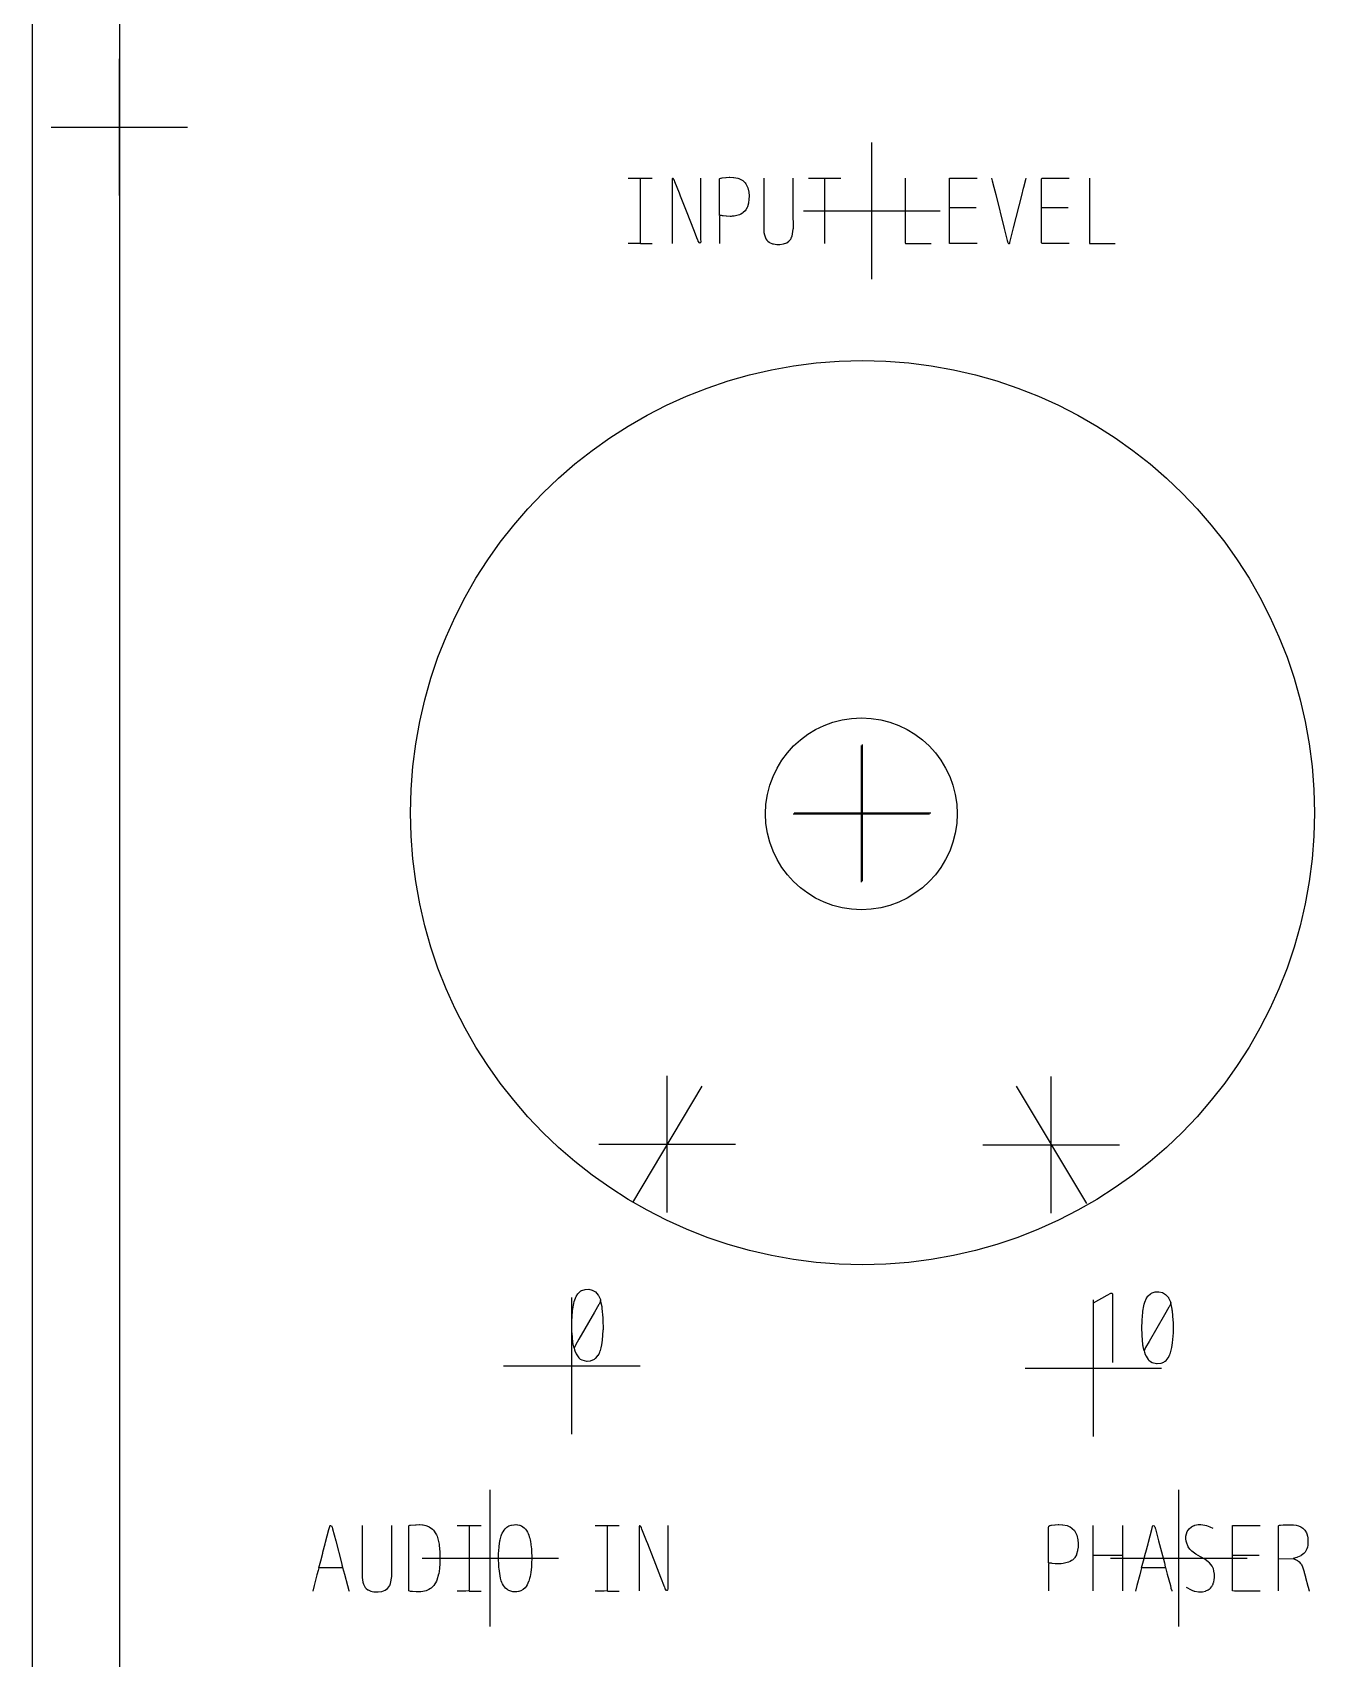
# Model space of a CAD drawing. Header units: inches. Extents: x -0.1 to 4.24, y -0.1 to 8.77.
# Drawn here: x 0 to 1.842, y 2.156 to 4.492 of the extents above; entities that cross this region are included whole.
import ezdxf

# ---------------------------------------------------------------- set-up
doc = ezdxf.new("R2010")
doc.units = ezdxf.units.IN
doc.header["$MEASUREMENT"] = 0
for name, color, linetype in [('Bezugspunkte', 1, 'CONTINUOUS'), ('Gravur', 7, 'CONTINUOUS'), ('Kontur', 7, 'CONTINUOUS')]:
    doc.layers.add(name, color=color, linetype=linetype)

msp = doc.modelspace()

# ---------------------------------------------------------------- linework, layer by layer
at = {"layer": 'Bezugspunkte', "color": 1, "linetype": 'CONTINUOUS'}
for p, q in [((0.1248, 4.25835), (0.1248, 4.45457)), ((0.02669, 4.35646), (0.22291, 4.35646)), ((1.20634, 4.13803), (1.20634, 4.33425)), ((1.10823, 4.23614), (1.30445, 4.23614)), ((1.19122, 3.27157), (1.19122, 3.4678)), ((1.19287, 3.27311), (1.19287, 3.46933)), ((1.09311, 3.36969), (1.28933, 3.36969)), ((1.09476, 3.37122), (1.29098, 3.37122)), ((0.9122, 2.79673), (0.9122, 2.99295)), ((1.46409, 2.79579), (1.46409, 2.99201)), ((0.81409, 2.89484), (1.01031, 2.89484)), ((1.36598, 2.8939), (1.5622, 2.8939)), ((0.775, 2.47843), (0.775, 2.67465)), ((1.52469, 2.47488), (1.52469, 2.6711)), ((0.67689, 2.57654), (0.87311, 2.57654)), ((1.42657, 2.57299), (1.6228, 2.57299)), ((0.65791, 2.20189), (0.65791, 2.39811)), ((1.6476, 2.20189), (1.6476, 2.39811)), ((0.5598, 2.3), (0.75602, 2.3)), ((1.54949, 2.3), (1.74571, 2.3))]:
    msp.add_line(p, q, dxfattribs=at)
at = {"layer": 'Gravur', "color": 255, "linetype": 'CONTINUOUS'}
for p, q in [((0.12457, 8.75016), (0.12503, -0.03724)), ((0.85612, 4.28314), (0.89071, 4.28314)), ((0.87348, 4.283), (0.87348, 4.2129)), ((0.91917, 4.28128), (0.91916, 4.27731)), ((0.91916, 4.27731), (0.91916, 4.26061)), ((0.91919, 4.28158), (0.91917, 4.28143)), ((0.91917, 4.28143), (0.91917, 4.28128)), ((0.91923, 4.28177), (0.91919, 4.28158)), ((0.91919, 4.28158), (0.91919, 4.28158)), ((0.91946, 4.28227), (0.91923, 4.28177)), ((0.91951, 4.28231), (0.91946, 4.28227)), ((0.91946, 4.28227), (0.91946, 4.28227)), ((0.91996, 4.28253), (0.91951, 4.28231)), ((0.92035, 4.28254), (0.91996, 4.28253)), ((0.9207, 4.28246), (0.92035, 4.28254)), ((0.92107, 4.28227), (0.9207, 4.28246)), ((0.9207, 4.28246), (0.9207, 4.28246)), ((0.92243, 4.28024), (0.92107, 4.28227)), ((0.92254, 4.27997), (0.92243, 4.28024)), ((0.92243, 4.28024), (0.92243, 4.28024)), ((0.92327, 4.27784), (0.92254, 4.27997)), ((0.92979, 4.26127), (0.92327, 4.27784)), ((0.96024, 4.28314), (0.96024, 4.21171)), ((0.98726, 4.28048), (0.98746, 4.28218)), ((0.98727, 4.28028), (0.98726, 4.28048)), ((0.98726, 4.28048), (0.98726, 4.28048)), ((0.98737, 4.27876), (0.98727, 4.28028)), ((0.98737, 4.26882), (0.98737, 4.27876)), ((0.98746, 4.28218), (0.9876, 4.28239)), ((0.9876, 4.28239), (0.98932, 4.28316)), ((0.98932, 4.28316), (0.98952, 4.28321)), ((0.98952, 4.28321), (0.9911, 4.28346)), ((0.98952, 4.28321), (0.98952, 4.28321)), ((0.9911, 4.28346), (0.99135, 4.2835)), ((0.99135, 4.2835), (0.99637, 4.28419)), ((0.99637, 4.28419), (0.99683, 4.28423)), ((0.99683, 4.28423), (1.0012, 4.28445)), ((0.99683, 4.28423), (0.99683, 4.28423)), ((1.0012, 4.28445), (1.00208, 4.28446)), ((1.00208, 4.28446), (1.00737, 4.28422)), ((1.00737, 4.28422), (1.00796, 4.28416)), ((1.00796, 4.28416), (1.00796, 4.28416)), ((1.00796, 4.28416), (1.01381, 4.28299)), ((1.01381, 4.28299), (1.01493, 4.28262)), ((1.01493, 4.28262), (1.0179, 4.28134)), ((1.0179, 4.28134), (1.01822, 4.28117)), ((1.01822, 4.28117), (1.01822, 4.28117)), ((1.01822, 4.28117), (1.02093, 4.27946)), ((1.02093, 4.27946), (1.02143, 4.27907)), ((1.02143, 4.27907), (1.02434, 4.27612)), ((1.02434, 4.27612), (1.02515, 4.27502)), ((1.05094, 4.28314), (1.05094, 4.21926)), ((1.09335, 4.23013), (1.09335, 4.28314)), ((1.11504, 4.28314), (1.16155, 4.28314)), ((1.13836, 4.283), (1.13836, 4.18918)), ((1.25424, 4.28314), (1.25424, 4.21237)), ((1.31781, 4.28168), (1.31804, 4.28298)), ((1.31781, 4.27797), (1.31781, 4.28168)), ((1.31781, 4.26273), (1.31781, 4.27797)), ((1.31804, 4.28298), (1.32073, 4.28314)), ((1.32073, 4.28314), (1.32828, 4.28314)), ((1.32828, 4.28314), (1.35757, 4.28314)), ((1.37847, 4.28327), (1.37932, 4.27932)), ((1.37932, 4.27932), (1.37942, 4.27897)), ((1.37942, 4.27897), (1.37942, 4.27897)), ((1.37942, 4.27897), (1.38025, 4.27592)), ((1.38025, 4.27592), (1.3804, 4.27532)), ((1.42459, 4.2699), (1.42742, 4.28105)), ((1.42742, 4.28105), (1.42803, 4.28327)), ((1.45025, 4.28168), (1.45048, 4.28298)), ((1.45025, 4.27797), (1.45025, 4.28168)), ((1.45025, 4.26273), (1.45025, 4.27797)), ((1.45048, 4.28298), (1.45317, 4.28314)), ((1.45317, 4.28314), (1.46072, 4.28314)), ((1.46072, 4.28314), (1.49001, 4.28314)), ((1.51912, 4.28314), (1.51912, 4.21237)), ((0.91916, 4.26061), (0.91916, 4.18918)), ((0.9315, 4.25701), (0.92979, 4.26127)), ((0.93999, 4.23569), (0.9315, 4.25701)), ((0.98737, 4.22933), (0.98737, 4.26882)), ((1.02515, 4.27502), (1.02515, 4.27502)), ((1.02515, 4.27502), (1.02796, 4.26922)), ((1.02796, 4.26922), (1.0294, 4.26277)), ((1.02963, 4.25226), (1.02908, 4.24754)), ((1.0294, 4.26277), (1.0294, 4.26277)), ((1.0294, 4.26277), (1.02977, 4.25743)), ((1.02977, 4.25743), (1.02963, 4.25226)), ((1.31781, 4.20734), (1.31781, 4.26273)), ((1.3804, 4.27532), (1.38438, 4.25955)), ((1.38438, 4.25955), (1.39664, 4.21065)), ((1.41012, 4.21184), (1.42175, 4.25822)), ((1.42175, 4.25822), (1.42431, 4.26873)), ((1.42431, 4.26873), (1.42459, 4.2699)), ((1.42459, 4.2699), (1.42459, 4.2699)), ((1.45025, 4.20734), (1.45025, 4.26273)), ((0.94088, 4.23344), (0.93999, 4.23569)), ((0.93999, 4.23569), (0.93999, 4.23569)), ((0.95051, 4.20866), (0.94088, 4.23344)), ((0.9876, 4.22905), (0.9873, 4.22787)), ((0.98784, 4.22918), (0.9876, 4.22905)), ((0.98979, 4.22921), (0.98784, 4.22918)), ((0.99002, 4.22918), (0.98979, 4.22921)), ((0.98979, 4.22921), (0.98979, 4.22921)), ((0.99174, 4.22888), (0.99002, 4.22918)), ((0.99257, 4.22877), (0.99174, 4.22888)), ((0.99675, 4.22834), (0.99257, 4.22877)), ((1.01591, 4.23046), (1.0083, 4.22856)), ((1.01825, 4.23151), (1.01591, 4.23046)), ((1.02043, 4.23281), (1.01825, 4.23151)), ((1.02149, 4.23358), (1.02043, 4.23281)), ((1.02043, 4.23281), (1.02043, 4.23281)), ((1.02435, 4.23633), (1.02149, 4.23358)), ((1.02518, 4.2374), (1.02435, 4.23633)), ((1.02727, 4.24113), (1.02518, 4.2374)), ((1.02765, 4.24207), (1.02727, 4.24113)), ((1.02899, 4.24702), (1.02765, 4.24207)), ((1.02908, 4.24754), (1.02899, 4.24702)), ((1.02899, 4.24702), (1.02899, 4.24702)), ((1.09336, 4.22801), (1.09335, 4.23013)), ((1.31794, 4.24073), (1.35624, 4.24073)), ((1.45039, 4.24073), (1.48868, 4.24073)), ((0.87348, 4.2129), (0.87348, 4.19528)), ((0.95587, 4.19501), (0.95051, 4.20866)), ((0.96024, 4.21171), (0.96024, 4.19462)), ((0.9873, 4.22787), (0.9873, 4.22773)), ((0.9873, 4.22773), (0.9873, 4.22773)), ((0.9873, 4.22773), (0.98737, 4.2267)), ((0.98737, 4.2267), (0.98737, 4.22655)), ((0.98737, 4.22655), (0.98737, 4.21913)), ((0.98737, 4.21913), (0.98737, 4.18918)), ((0.99724, 4.22831), (0.99675, 4.22834)), ((0.99675, 4.22834), (0.99675, 4.22834)), ((1.00261, 4.22814), (0.99724, 4.22831)), ((1.00413, 4.22819), (1.00261, 4.22814)), ((1.00565, 4.22828), (1.00413, 4.22819)), ((1.0083, 4.22856), (1.00565, 4.22828)), ((1.00565, 4.22828), (1.00565, 4.22828)), ((1.05094, 4.21926), (1.05094, 4.20975)), ((1.05094, 4.20975), (1.051, 4.20833)), ((1.051, 4.20833), (1.051, 4.20833)), ((1.051, 4.20833), (1.0513, 4.20502)), ((1.09166, 4.19992), (1.09338, 4.20982)), ((1.09359, 4.21714), (1.09336, 4.22801)), ((1.09338, 4.20982), (1.09347, 4.21127)), ((1.09347, 4.21127), (1.09359, 4.21567)), ((1.09359, 4.21567), (1.09359, 4.21714)), ((1.09359, 4.21714), (1.09359, 4.21714)), ((1.25424, 4.21237), (1.25424, 4.19501)), ((1.31781, 4.19369), (1.31781, 4.20734)), ((1.39664, 4.21065), (1.40088, 4.19369)), ((1.40578, 4.19462), (1.41012, 4.21184)), ((1.45025, 4.19369), (1.45025, 4.20734)), ((1.51912, 4.21237), (1.51912, 4.19501)), ((0.86884, 4.18905), (0.85612, 4.18905)), ((0.87326, 4.18928), (0.86884, 4.18905)), ((0.87348, 4.19091), (0.87326, 4.18928)), ((0.87348, 4.19528), (0.87348, 4.19091)), ((0.87362, 4.18905), (0.89071, 4.18905)), ((0.956, 4.19468), (0.95587, 4.19501)), ((0.95668, 4.19262), (0.956, 4.19468)), ((0.95678, 4.19234), (0.95668, 4.19262)), ((0.95668, 4.19262), (0.95668, 4.19262)), ((0.95839, 4.19003), (0.95678, 4.19234)), ((0.95907, 4.1898), (0.95839, 4.19003)), ((0.95957, 4.1899), (0.95907, 4.1898)), ((0.95993, 4.19027), (0.95957, 4.1899)), ((0.95957, 4.1899), (0.95957, 4.1899)), ((0.96031, 4.19235), (0.95993, 4.19027)), ((0.96024, 4.19462), (0.96031, 4.19269)), ((0.96031, 4.19269), (0.96031, 4.19235)), ((0.96031, 4.19235), (0.96031, 4.19235)), ((1.0513, 4.20502), (1.05186, 4.20179)), ((1.05186, 4.20179), (1.05278, 4.19871)), ((1.05278, 4.19871), (1.05413, 4.19587)), ((1.05413, 4.19587), (1.05413, 4.19587)), ((1.05413, 4.19587), (1.05532, 4.19411)), ((1.05532, 4.19411), (1.05677, 4.1925)), ((1.05677, 4.1925), (1.05887, 4.19087)), ((1.05887, 4.19087), (1.05933, 4.19059)), ((1.05933, 4.19059), (1.05933, 4.19059)), ((1.05933, 4.19059), (1.06358, 4.18882)), ((1.06358, 4.18882), (1.06509, 4.18845)), ((1.06509, 4.18845), (1.06509, 4.18845)), ((1.06509, 4.18845), (1.0675, 4.18805)), ((1.0675, 4.18805), (1.06989, 4.18785)), ((1.06989, 4.18785), (1.07289, 4.1878)), ((1.07289, 4.1878), (1.0739, 4.18783)), ((1.0739, 4.18783), (1.07924, 4.18852)), ((1.0739, 4.18783), (1.0739, 4.18783)), ((1.07924, 4.18852), (1.08417, 4.19032)), ((1.08417, 4.19032), (1.0872, 4.19245)), ((1.08417, 4.19032), (1.08417, 4.19032)), ((1.0872, 4.19245), (1.08972, 4.19541)), ((1.08972, 4.19541), (1.09031, 4.19643)), ((1.09031, 4.19643), (1.09042, 4.19664)), ((1.09042, 4.19664), (1.09107, 4.19815)), ((1.09042, 4.19664), (1.09042, 4.19664)), ((1.09107, 4.19815), (1.09125, 4.19866)), ((1.09125, 4.19866), (1.09146, 4.19929)), ((1.09125, 4.19866), (1.09125, 4.19866)), ((1.09146, 4.19929), (1.09166, 4.19992)), ((1.25424, 4.19501), (1.25424, 4.19077)), ((1.25424, 4.19077), (1.25447, 4.1892)), ((1.25447, 4.1892), (1.25702, 4.18905)), ((1.25702, 4.18905), (1.26405, 4.18905)), ((1.26405, 4.18905), (1.29135, 4.18905)), ((1.31781, 4.19038), (1.31781, 4.19369)), ((1.31804, 4.1892), (1.31781, 4.19038)), ((1.32073, 4.18905), (1.31804, 4.1892)), ((1.32828, 4.18905), (1.32073, 4.18905)), ((1.35757, 4.18905), (1.32828, 4.18905)), ((1.40088, 4.19369), (1.40122, 4.19192)), ((1.40122, 4.19192), (1.40127, 4.19164)), ((1.40127, 4.19164), (1.40127, 4.19164)), ((1.40127, 4.19164), (1.40204, 4.18964)), ((1.40204, 4.18964), (1.40248, 4.18922)), ((1.40248, 4.18922), (1.40248, 4.18922)), ((1.40248, 4.18922), (1.4031, 4.18901)), ((1.4031, 4.18901), (1.4039, 4.18911)), ((1.4039, 4.18911), (1.40426, 4.18931)), ((1.40426, 4.18931), (1.40432, 4.18937)), ((1.40432, 4.18937), (1.40459, 4.18987)), ((1.40432, 4.18937), (1.40432, 4.18937)), ((1.40459, 4.18987), (1.40464, 4.19006)), ((1.40464, 4.19006), (1.4047, 4.19029)), ((1.40464, 4.19006), (1.40464, 4.19006)), ((1.4047, 4.19029), (1.40475, 4.19051)), ((1.40475, 4.19051), (1.40578, 4.19462)), ((1.45025, 4.19038), (1.45025, 4.19369)), ((1.45048, 4.1892), (1.45025, 4.19038)), ((1.45317, 4.18905), (1.45048, 4.1892)), ((1.46072, 4.18905), (1.45317, 4.18905)), ((1.49001, 4.18905), (1.46072, 4.18905)), ((1.51912, 4.19501), (1.51912, 4.19077)), ((1.51912, 4.19077), (1.51935, 4.1892)), ((1.51935, 4.1892), (1.52191, 4.18905)), ((1.52191, 4.18905), (1.52893, 4.18905)), ((1.52893, 4.18905), (1.55623, 4.18905)), ((0.96213, 2.97829), (0.86228, 2.81139)), ((1.41361, 2.97816), (1.51458, 2.80964)), ((0.77638, 2.65836), (0.7778, 2.66623)), ((0.7778, 2.66623), (0.77848, 2.6688)), ((0.77848, 2.6688), (0.77929, 2.67132)), ((0.77929, 2.67132), (0.78023, 2.67378)), ((0.78023, 2.67378), (0.78074, 2.67497)), ((0.78023, 2.67378), (0.78023, 2.67378)), ((0.78074, 2.67497), (0.78129, 2.67613)), ((0.78129, 2.67613), (0.78374, 2.68)), ((0.78374, 2.68), (0.78407, 2.68041)), ((0.78407, 2.68041), (0.7875, 2.68363)), ((0.78407, 2.68041), (0.78407, 2.68041)), ((0.7875, 2.68363), (0.78826, 2.68413)), ((0.78826, 2.68413), (0.78895, 2.68453)), ((0.78895, 2.68453), (0.78966, 2.68489)), ((0.78966, 2.68489), (0.79437, 2.68632)), ((0.78966, 2.68489), (0.78966, 2.68489)), ((0.79437, 2.68632), (0.79935, 2.68643)), ((0.79935, 2.68643), (0.79935, 2.68643)), ((0.79935, 2.68643), (0.80453, 2.68518)), ((0.80453, 2.68518), (0.80906, 2.6826)), ((0.81401, 2.66453), (0.80763, 2.65349)), ((0.80906, 2.6826), (0.81313, 2.67802)), ((0.81313, 2.67802), (0.81345, 2.67753)), ((0.81345, 2.67753), (0.81345, 2.67753)), ((0.81345, 2.67753), (0.81586, 2.67279)), ((0.81426, 2.66495), (0.81401, 2.66453)), ((0.81536, 2.66693), (0.81426, 2.66495)), ((0.81549, 2.66719), (0.81536, 2.66693)), ((0.81536, 2.66693), (0.81536, 2.66693)), ((0.81655, 2.67051), (0.81549, 2.66719)), ((0.81586, 2.67279), (0.8162, 2.67185)), ((0.8162, 2.67185), (0.81655, 2.67051)), ((0.81856, 2.66127), (0.81656, 2.67056)), ((1.52467, 2.66721), (1.54448, 2.67819)), ((1.54448, 2.67819), (1.54986, 2.68091)), ((1.54986, 2.68091), (1.55164, 2.68114)), ((1.55164, 2.68114), (1.55198, 2.67967)), ((1.55198, 2.67967), (1.55198, 2.67542)), ((1.55198, 2.67542), (1.55198, 2.65731)), ((1.59713, 2.66269), (1.59781, 2.66525)), ((1.59781, 2.66525), (1.59862, 2.66777)), ((1.59862, 2.66777), (1.59956, 2.67024)), ((1.59956, 2.67024), (1.60007, 2.67142)), ((1.59956, 2.67024), (1.59956, 2.67024)), ((1.60007, 2.67142), (1.60062, 2.67259)), ((1.60062, 2.67259), (1.60307, 2.67646)), ((1.60307, 2.67646), (1.6034, 2.67687)), ((1.6034, 2.67687), (1.60683, 2.68008)), ((1.6034, 2.67687), (1.6034, 2.67687)), ((1.60683, 2.68008), (1.60759, 2.68059)), ((1.60759, 2.68059), (1.60828, 2.68098)), ((1.60828, 2.68098), (1.60899, 2.68134)), ((1.60899, 2.68134), (1.6137, 2.68277)), ((1.60899, 2.68134), (1.60899, 2.68134)), ((1.6137, 2.68277), (1.61868, 2.68288)), ((1.61868, 2.68288), (1.61868, 2.68288)), ((1.61868, 2.68288), (1.62386, 2.68163)), ((1.62386, 2.68163), (1.62839, 2.67906)), ((1.62839, 2.67906), (1.63246, 2.67447)), ((1.63246, 2.67447), (1.63278, 2.67399)), ((1.63278, 2.67399), (1.63278, 2.67399)), ((1.63278, 2.67399), (1.63519, 2.66924)), ((1.63482, 2.66364), (1.63469, 2.66338)), ((1.63588, 2.66696), (1.63482, 2.66364)), ((1.63519, 2.66924), (1.63553, 2.66831)), ((1.63553, 2.66831), (1.63588, 2.66696)), ((1.63789, 2.65773), (1.63589, 2.66701)), ((0.77501, 2.63557), (0.77529, 2.64391)), ((0.77529, 2.64391), (0.77537, 2.64557)), ((0.77537, 2.64557), (0.77623, 2.65708)), ((0.77623, 2.65708), (0.77638, 2.65836)), ((0.77638, 2.65836), (0.77638, 2.65836)), ((0.80763, 2.65349), (0.78535, 2.615)), ((0.81868, 2.66048), (0.81856, 2.66127)), ((0.8188, 2.65968), (0.81868, 2.66048)), ((0.81891, 2.65889), (0.8188, 2.65968)), ((0.82012, 2.64528), (0.81891, 2.65889)), ((0.82028, 2.64263), (0.82012, 2.64528)), ((0.82042, 2.62924), (0.82028, 2.64263)), ((1.55198, 2.65731), (1.55198, 2.58117)), ((1.59434, 2.63203), (1.59463, 2.64037)), ((1.59463, 2.64037), (1.5947, 2.64202)), ((1.5947, 2.64202), (1.59556, 2.65353)), ((1.59556, 2.65353), (1.59571, 2.65482)), ((1.59571, 2.65482), (1.59713, 2.66269)), ((1.59571, 2.65482), (1.59571, 2.65482)), ((1.62696, 2.64995), (1.60468, 2.61146)), ((1.63334, 2.66099), (1.62696, 2.64995)), ((1.63359, 2.66141), (1.63334, 2.66099)), ((1.63469, 2.66338), (1.63359, 2.66141)), ((1.63469, 2.66338), (1.63469, 2.66338)), ((1.63801, 2.65694), (1.63789, 2.65773)), ((1.63813, 2.65614), (1.63801, 2.65694)), ((1.63824, 2.65534), (1.63813, 2.65614)), ((1.63945, 2.64174), (1.63824, 2.65534)), ((1.63961, 2.63909), (1.63945, 2.64174)), ((0.77499, 2.63464), (0.77501, 2.63557)), ((0.77535, 2.62448), (0.77499, 2.63464)), ((0.77501, 2.63557), (0.77501, 2.63557)), ((0.77545, 2.62337), (0.77535, 2.62448)), ((0.77586, 2.61781), (0.77545, 2.62337)), ((0.77591, 2.61716), (0.77586, 2.61781)), ((0.77586, 2.61781), (0.77586, 2.61781)), ((0.77664, 2.61005), (0.77591, 2.61716)), ((0.81915, 2.6133), (0.82036, 2.62764)), ((0.82036, 2.62764), (0.82042, 2.62924)), ((0.82042, 2.62924), (0.82042, 2.62924)), ((1.59432, 2.6311), (1.59434, 2.63203)), ((1.59468, 2.62094), (1.59432, 2.6311)), ((1.59434, 2.63203), (1.59434, 2.63203)), ((1.59478, 2.61982), (1.59468, 2.62094)), ((1.59519, 2.61427), (1.59478, 2.61982)), ((1.63848, 2.60976), (1.63969, 2.62409)), ((1.63975, 2.6257), (1.63961, 2.63909)), ((1.63969, 2.62409), (1.63975, 2.6257)), ((1.63975, 2.6257), (1.63975, 2.6257)), ((0.77667, 2.60979), (0.77664, 2.61005)), ((0.77693, 2.60823), (0.77667, 2.60979)), ((0.77699, 2.60786), (0.77693, 2.60823)), ((0.77832, 2.60174), (0.77699, 2.60786)), ((0.78036, 2.60637), (0.77834, 2.60181)), ((0.77834, 2.60181), (0.77883, 2.59974)), ((0.77883, 2.59974), (0.77888, 2.5996)), ((0.77888, 2.5996), (0.77888, 2.5996)), ((0.77888, 2.5996), (0.77937, 2.59825)), ((0.77937, 2.59825), (0.77951, 2.59788)), ((0.77951, 2.59788), (0.78088, 2.59457)), ((0.78535, 2.615), (0.78036, 2.60637)), ((0.78088, 2.59457), (0.78119, 2.59391)), ((0.78119, 2.59391), (0.78119, 2.59391)), ((0.78119, 2.59391), (0.78405, 2.58931)), ((0.81322, 2.59203), (0.81493, 2.59536)), ((0.81493, 2.59536), (0.81522, 2.59604)), ((0.81522, 2.59604), (0.81593, 2.59791)), ((0.81593, 2.59791), (0.81615, 2.59854)), ((0.81615, 2.59854), (0.81728, 2.60247)), ((0.81615, 2.59854), (0.81615, 2.59854)), ((0.81728, 2.60247), (0.81812, 2.60648)), ((0.81812, 2.60648), (0.81868, 2.60989)), ((0.81812, 2.60648), (0.81812, 2.60648)), ((0.81868, 2.60989), (0.81915, 2.6133)), ((1.59524, 2.61362), (1.59519, 2.61427)), ((1.59519, 2.61427), (1.59519, 2.61427)), ((1.59597, 2.6065), (1.59524, 2.61362)), ((1.596, 2.60625), (1.59597, 2.6065)), ((1.59626, 2.60469), (1.596, 2.60625)), ((1.59632, 2.60432), (1.59626, 2.60469)), ((1.59765, 2.5982), (1.59632, 2.60432)), ((1.59969, 2.60282), (1.59767, 2.59827)), ((1.59767, 2.59827), (1.59816, 2.5962)), ((1.59816, 2.5962), (1.59821, 2.59606)), ((1.59821, 2.59606), (1.59821, 2.59606)), ((1.59821, 2.59606), (1.5987, 2.59471)), ((1.5987, 2.59471), (1.59884, 2.59433)), ((1.59884, 2.59433), (1.60021, 2.59102)), ((1.60468, 2.61146), (1.59969, 2.60282)), ((1.63455, 2.59249), (1.63526, 2.59436)), ((1.63526, 2.59436), (1.63548, 2.59499)), ((1.63548, 2.59499), (1.63661, 2.59892)), ((1.63548, 2.59499), (1.63548, 2.59499)), ((1.63661, 2.59892), (1.63745, 2.60293)), ((1.63745, 2.60293), (1.63801, 2.60634)), ((1.63745, 2.60293), (1.63745, 2.60293)), ((1.63801, 2.60634), (1.63848, 2.60976)), ((0.78405, 2.58931), (0.78524, 2.58797)), ((0.78524, 2.58797), (0.78524, 2.58797)), ((0.78524, 2.58797), (0.78728, 2.58625)), ((0.78728, 2.58625), (0.78967, 2.58492)), ((0.78967, 2.58492), (0.7963, 2.58328)), ((0.7963, 2.58328), (0.79727, 2.58323)), ((0.79727, 2.58323), (0.80208, 2.58368)), ((0.80208, 2.58368), (0.80301, 2.58392)), ((0.80301, 2.58392), (0.80658, 2.58539)), ((0.80301, 2.58392), (0.80301, 2.58392)), ((0.80658, 2.58539), (0.80769, 2.58606)), ((0.80769, 2.58606), (0.80876, 2.58683)), ((0.80876, 2.58683), (0.80977, 2.5877)), ((0.80977, 2.5877), (0.81297, 2.59163)), ((0.81297, 2.59163), (0.81322, 2.59203)), ((0.81322, 2.59203), (0.81322, 2.59203)), ((1.60021, 2.59102), (1.60052, 2.59037)), ((1.60052, 2.59037), (1.60052, 2.59037)), ((1.60052, 2.59037), (1.60338, 2.58577)), ((1.60338, 2.58577), (1.60457, 2.58443)), ((1.60457, 2.58443), (1.60457, 2.58443)), ((1.60457, 2.58443), (1.60661, 2.58271)), ((1.60661, 2.58271), (1.60901, 2.58137)), ((1.60901, 2.58137), (1.61563, 2.57974)), ((1.61563, 2.57974), (1.6166, 2.57968)), ((1.6166, 2.57968), (1.62141, 2.58014)), ((1.62141, 2.58014), (1.62234, 2.58038)), ((1.62234, 2.58038), (1.62591, 2.58184)), ((1.62234, 2.58038), (1.62234, 2.58038)), ((1.62591, 2.58184), (1.62702, 2.58252)), ((1.62702, 2.58252), (1.62809, 2.58329)), ((1.62809, 2.58329), (1.6291, 2.58416)), ((1.6291, 2.58416), (1.6323, 2.58809)), ((1.6323, 2.58809), (1.63255, 2.58849)), ((1.63255, 2.58849), (1.63426, 2.59181)), ((1.63255, 2.58849), (1.63255, 2.58849)), ((1.63426, 2.59181), (1.63455, 2.59249)), ((0.42126, 2.32314), (0.42609, 2.3413)), ((0.42609, 2.3413), (0.42722, 2.34554)), ((0.42722, 2.34554), (0.4273, 2.34585)), ((0.4273, 2.34585), (0.42732, 2.34592)), ((0.42732, 2.34592), (0.42753, 2.34653)), ((0.42732, 2.34592), (0.42732, 2.34592)), ((0.42753, 2.34653), (0.42765, 2.3467)), ((0.42765, 2.3467), (0.42786, 2.34687)), ((0.42765, 2.3467), (0.42765, 2.3467)), ((0.42786, 2.34687), (0.42814, 2.34697)), ((0.42814, 2.34697), (0.42946, 2.34682)), ((0.42946, 2.34682), (0.42966, 2.3467)), ((0.42966, 2.3467), (0.42966, 2.3467)), ((0.42966, 2.3467), (0.43066, 2.3449)), ((0.43066, 2.3449), (0.43085, 2.34413)), ((0.43085, 2.34413), (0.43085, 2.34413)), ((0.43085, 2.34413), (0.43104, 2.34313)), ((0.43104, 2.34313), (0.43124, 2.34222)), ((0.43124, 2.34222), (0.43574, 2.32526)), ((0.47382, 2.34699), (0.47382, 2.28312)), ((0.51622, 2.29399), (0.51622, 2.34699)), ((0.54066, 2.34572), (0.54074, 2.34656)), ((0.54066, 2.34563), (0.54066, 2.34572)), ((0.54066, 2.34572), (0.54066, 2.34572)), ((0.5407, 2.34487), (0.54066, 2.34563)), ((0.5407, 2.34077), (0.5407, 2.34487)), ((0.5407, 2.32632), (0.5407, 2.34077)), ((0.54074, 2.34656), (0.54079, 2.3467)), ((0.54079, 2.3467), (0.54081, 2.34672)), ((0.54081, 2.34672), (0.54082, 2.34675)), ((0.54082, 2.34675), (0.54137, 2.34715)), ((0.54082, 2.34675), (0.54082, 2.34675)), ((0.54137, 2.34715), (0.5422, 2.34734)), ((0.5422, 2.34734), (0.54291, 2.34741)), ((0.5422, 2.34734), (0.5422, 2.34734)), ((0.54291, 2.34741), (0.54348, 2.34747)), ((0.54348, 2.34747), (0.5503, 2.34813)), ((0.5503, 2.34813), (0.5507, 2.34817)), ((0.5507, 2.34817), (0.55113, 2.34821)), ((0.5507, 2.34817), (0.5507, 2.34817)), ((0.55113, 2.34821), (0.55157, 2.34826)), ((0.55157, 2.34826), (0.5561, 2.34844)), ((0.5561, 2.34844), (0.55652, 2.34843)), ((0.55652, 2.34843), (0.55652, 2.34843)), ((0.55652, 2.34843), (0.5606, 2.34805)), ((0.5606, 2.34805), (0.56137, 2.34793)), ((0.56137, 2.34793), (0.5651, 2.3471)), ((0.5651, 2.3471), (0.56551, 2.34698)), ((0.56551, 2.34698), (0.56551, 2.34698)), ((0.56551, 2.34698), (0.56916, 2.34563)), ((0.56916, 2.34563), (0.56985, 2.3453)), ((0.56985, 2.3453), (0.57465, 2.34201)), ((0.57465, 2.34201), (0.57524, 2.34145)), ((0.57524, 2.34145), (0.57581, 2.34087)), ((0.57581, 2.34087), (0.57635, 2.34026)), ((0.57635, 2.34026), (0.57635, 2.34026)), ((0.57635, 2.34026), (0.57974, 2.33528)), ((0.6101, 2.34699), (0.64469, 2.34699)), ((0.62746, 2.34686), (0.62746, 2.27676)), ((0.67516, 2.33584), (0.6763, 2.33816)), ((0.6763, 2.33816), (0.67765, 2.34034)), ((0.67765, 2.34034), (0.67922, 2.34234)), ((0.67922, 2.34234), (0.6817, 2.34465)), ((0.67922, 2.34234), (0.67922, 2.34234)), ((0.6817, 2.34465), (0.68467, 2.34648)), ((0.68467, 2.34648), (0.68796, 2.3476)), ((0.68796, 2.3476), (0.68833, 2.34768)), ((0.68833, 2.34768), (0.69166, 2.34818)), ((0.68833, 2.34768), (0.68833, 2.34768)), ((0.69166, 2.34818), (0.69235, 2.34826)), ((0.69235, 2.34826), (0.6948, 2.34834)), ((0.6948, 2.34834), (0.69503, 2.34833)), ((0.69503, 2.34833), (0.69503, 2.34833)), ((0.69503, 2.34833), (0.69724, 2.34808)), ((0.69724, 2.34808), (0.69766, 2.348)), ((0.69766, 2.348), (0.70007, 2.34743)), ((0.70007, 2.34743), (0.70028, 2.34736)), ((0.70028, 2.34736), (0.70028, 2.34736)), ((0.70028, 2.34736), (0.70229, 2.3466)), ((0.70229, 2.3466), (0.70269, 2.34641)), ((0.70269, 2.34641), (0.70663, 2.3437)), ((0.70663, 2.3437), (0.7073, 2.34306)), ((0.7073, 2.34306), (0.70794, 2.34238)), ((0.70794, 2.34238), (0.70854, 2.34168)), ((0.70854, 2.34168), (0.70854, 2.34168)), ((0.70854, 2.34168), (0.70998, 2.3397)), ((0.70998, 2.3397), (0.71121, 2.33758)), ((0.71121, 2.33758), (0.71228, 2.33534)), ((0.80876, 2.34699), (0.84335, 2.34699)), ((0.82612, 2.34686), (0.82612, 2.27676)), ((0.87181, 2.34529), (0.8718, 2.34514)), ((0.8718, 2.34514), (0.8718, 2.34116)), ((0.8718, 2.34116), (0.8718, 2.32447)), ((0.87183, 2.34543), (0.87181, 2.34529)), ((0.87186, 2.34562), (0.87183, 2.34543)), ((0.87183, 2.34543), (0.87183, 2.34543)), ((0.8721, 2.34612), (0.87186, 2.34562)), ((0.87215, 2.34617), (0.8721, 2.34612)), ((0.8721, 2.34612), (0.8721, 2.34612)), ((0.8726, 2.34639), (0.87215, 2.34617)), ((0.87298, 2.3464), (0.8726, 2.34639)), ((0.87334, 2.34632), (0.87298, 2.3464)), ((0.87371, 2.34612), (0.87334, 2.34632)), ((0.87334, 2.34632), (0.87334, 2.34632)), ((0.87507, 2.3441), (0.87371, 2.34612)), ((0.87517, 2.34382), (0.87507, 2.3441)), ((0.87507, 2.3441), (0.87507, 2.3441)), ((0.87591, 2.34169), (0.87517, 2.34382)), ((0.88243, 2.32513), (0.87591, 2.34169)), ((0.91288, 2.34699), (0.91288, 2.27557)), ((1.46026, 2.34433), (1.46045, 2.34603)), ((1.46027, 2.34414), (1.46026, 2.34433)), ((1.46026, 2.34433), (1.46026, 2.34433)), ((1.46036, 2.34262), (1.46027, 2.34414)), ((1.46036, 2.33268), (1.46036, 2.34262)), ((1.46045, 2.34603), (1.46059, 2.34625)), ((1.46059, 2.34625), (1.46232, 2.34702)), ((1.46232, 2.34702), (1.46251, 2.34706)), ((1.46251, 2.34706), (1.46409, 2.34732)), ((1.46251, 2.34706), (1.46251, 2.34706)), ((1.46409, 2.34732), (1.46434, 2.34736)), ((1.46434, 2.34736), (1.46936, 2.34804)), ((1.46936, 2.34804), (1.46982, 2.34809)), ((1.46982, 2.34809), (1.47419, 2.34831)), ((1.46982, 2.34809), (1.46982, 2.34809)), ((1.47419, 2.34831), (1.47507, 2.34832)), ((1.47507, 2.34832), (1.48036, 2.34808)), ((1.48036, 2.34808), (1.48095, 2.34802)), ((1.48095, 2.34802), (1.48095, 2.34802)), ((1.48095, 2.34802), (1.4868, 2.34685)), ((1.4868, 2.34685), (1.48793, 2.34648)), ((1.48793, 2.34648), (1.49089, 2.3452)), ((1.49089, 2.3452), (1.49121, 2.34503)), ((1.49121, 2.34503), (1.49121, 2.34503)), ((1.49121, 2.34503), (1.49392, 2.34332)), ((1.49392, 2.34332), (1.49442, 2.34293)), ((1.49442, 2.34293), (1.49734, 2.33998)), ((1.49734, 2.33998), (1.49814, 2.33888)), ((1.49814, 2.33888), (1.49814, 2.33888)), ((1.49814, 2.33888), (1.50096, 2.33308)), ((1.52393, 2.34699), (1.52393, 2.25304)), ((1.56634, 2.34699), (1.56634, 2.25304)), ((1.60382, 2.32314), (1.60865, 2.3413)), ((1.60865, 2.3413), (1.60978, 2.34554)), ((1.60978, 2.34554), (1.60986, 2.34585)), ((1.60986, 2.34585), (1.60987, 2.34592)), ((1.60987, 2.34592), (1.61009, 2.34653)), ((1.60987, 2.34592), (1.60987, 2.34592)), ((1.61009, 2.34653), (1.61021, 2.3467)), ((1.61021, 2.3467), (1.61042, 2.34687)), ((1.61021, 2.3467), (1.61021, 2.3467)), ((1.61042, 2.34687), (1.6107, 2.34697)), ((1.6107, 2.34697), (1.61202, 2.34682)), ((1.61202, 2.34682), (1.61221, 2.3467)), ((1.61221, 2.3467), (1.61221, 2.3467)), ((1.61221, 2.3467), (1.61322, 2.3449)), ((1.61322, 2.3449), (1.6134, 2.34413)), ((1.6134, 2.34413), (1.6134, 2.34413)), ((1.6134, 2.34413), (1.6136, 2.34313)), ((1.6136, 2.34313), (1.6138, 2.34222)), ((1.6138, 2.34222), (1.6183, 2.32526)), ((1.65843, 2.33502), (1.65966, 2.3383)), ((1.65966, 2.3383), (1.66217, 2.3421)), ((1.65966, 2.3383), (1.65966, 2.3383)), ((1.66217, 2.3421), (1.66578, 2.34518)), ((1.66578, 2.34518), (1.66722, 2.34602)), ((1.66722, 2.34602), (1.66744, 2.34613)), ((1.66744, 2.34613), (1.66942, 2.34703)), ((1.66744, 2.34613), (1.66744, 2.34613)), ((1.66942, 2.34703), (1.66983, 2.34717)), ((1.66983, 2.34717), (1.67013, 2.34727)), ((1.66983, 2.34717), (1.66983, 2.34717)), ((1.67013, 2.34727), (1.67042, 2.34736)), ((1.67042, 2.34736), (1.67521, 2.34828)), ((1.67521, 2.34828), (1.67618, 2.34836)), ((1.67618, 2.34836), (1.67903, 2.34838)), ((1.67618, 2.34836), (1.67618, 2.34836)), ((1.67903, 2.34838), (1.68187, 2.34814)), ((1.68187, 2.34814), (1.6847, 2.34765)), ((1.6847, 2.34765), (1.68748, 2.34694)), ((1.68748, 2.34694), (1.68748, 2.34694)), ((1.68748, 2.34694), (1.69206, 2.34532)), ((1.69206, 2.34532), (1.69639, 2.34328)), ((1.72458, 2.34554), (1.72481, 2.34684)), ((1.72458, 2.34183), (1.72458, 2.34554)), ((1.72458, 2.32659), (1.72458, 2.34183)), ((1.72481, 2.34684), (1.7275, 2.34699)), ((1.7275, 2.34699), (1.73505, 2.34699)), ((1.73505, 2.34699), (1.76434, 2.34699)), ((1.79074, 2.3451), (1.7908, 2.34635)), ((1.79075, 2.34497), (1.79074, 2.3451)), ((1.79074, 2.3451), (1.79074, 2.3451)), ((1.7908, 2.34381), (1.79075, 2.34497)), ((1.7908, 2.34635), (1.79086, 2.34658)), ((1.7908, 2.33785), (1.7908, 2.34381)), ((1.7908, 2.31811), (1.7908, 2.33785)), ((1.79086, 2.34658), (1.79089, 2.34665)), ((1.79089, 2.34665), (1.79092, 2.34671)), ((1.79092, 2.34671), (1.79144, 2.34711)), ((1.79092, 2.34671), (1.79092, 2.34671)), ((1.79144, 2.34711), (1.79223, 2.34731)), ((1.79223, 2.34731), (1.79291, 2.34739)), ((1.79223, 2.34731), (1.79223, 2.34731)), ((1.79291, 2.34739), (1.79345, 2.34745)), ((1.79345, 2.34745), (1.79766, 2.34792)), ((1.79766, 2.34792), (1.79804, 2.34795)), ((1.79804, 2.34795), (1.79942, 2.34806)), ((1.79804, 2.34795), (1.79804, 2.34795)), ((1.79942, 2.34806), (1.79988, 2.34809)), ((1.79988, 2.34809), (1.80071, 2.34814)), ((1.79988, 2.34809), (1.79988, 2.34809)), ((1.80071, 2.34814), (1.80154, 2.3482)), ((1.80154, 2.3482), (1.811, 2.34815)), ((1.811, 2.34815), (1.81239, 2.348)), ((1.81239, 2.348), (1.81239, 2.348)), ((1.81239, 2.348), (1.81604, 2.34737)), ((1.81604, 2.34737), (1.81957, 2.34638)), ((1.81957, 2.34638), (1.82287, 2.34496)), ((1.82287, 2.34496), (1.82584, 2.34306)), ((1.82584, 2.34306), (1.82584, 2.34306)), ((1.82584, 2.34306), (1.82876, 2.34019)), ((1.82876, 2.34019), (1.83097, 2.33653)), ((1.83097, 2.33653), (1.83197, 2.33372)), ((0.41744, 2.30872), (0.42065, 2.32073)), ((0.42065, 2.32073), (0.42126, 2.32314)), ((0.43574, 2.32526), (0.44415, 2.29346)), ((0.5407, 2.2753), (0.5407, 2.32632)), ((0.57974, 2.33528), (0.58064, 2.33345)), ((0.58064, 2.33345), (0.58144, 2.33157)), ((0.58144, 2.33157), (0.58213, 2.32963)), ((0.58213, 2.32963), (0.58439, 2.32027)), ((0.58439, 2.32027), (0.5846, 2.31892)), ((0.5846, 2.31892), (0.5846, 2.31892)), ((0.5846, 2.31892), (0.58547, 2.3088)), ((0.66995, 2.30631), (0.67058, 2.31595)), ((0.67058, 2.31595), (0.67067, 2.31683)), ((0.67067, 2.31683), (0.67185, 2.32485)), ((0.67067, 2.31683), (0.67067, 2.31683)), ((0.67185, 2.32485), (0.6722, 2.32645)), ((0.6722, 2.32645), (0.67379, 2.33227)), ((0.67379, 2.33227), (0.67419, 2.33342)), ((0.67419, 2.33342), (0.67516, 2.33584)), ((0.67419, 2.33342), (0.67419, 2.33342)), ((0.71228, 2.33534), (0.7132, 2.33302)), ((0.7132, 2.33302), (0.7132, 2.33302)), ((0.7132, 2.33302), (0.71393, 2.33087)), ((0.71393, 2.33087), (0.71458, 2.32871)), ((0.71458, 2.32871), (0.71528, 2.32599)), ((0.71528, 2.32599), (0.71548, 2.32508)), ((0.71548, 2.32508), (0.71548, 2.32508)), ((0.71548, 2.32508), (0.71642, 2.31941)), ((0.71642, 2.31941), (0.71696, 2.31368)), ((0.71696, 2.31368), (0.71696, 2.31368)), ((0.71696, 2.31368), (0.71723, 2.30826)), ((0.8718, 2.32447), (0.8718, 2.25304)), ((0.88413, 2.32087), (0.88243, 2.32513)), ((0.89263, 2.29955), (0.88413, 2.32087)), ((1.46036, 2.29319), (1.46036, 2.33268)), ((1.50096, 2.33308), (1.50239, 2.32663)), ((1.50262, 2.31612), (1.50207, 2.3114)), ((1.50239, 2.32663), (1.50239, 2.32663)), ((1.50239, 2.32663), (1.50277, 2.32128)), ((1.50277, 2.32128), (1.50262, 2.31612)), ((1.6, 2.30872), (1.60321, 2.32073)), ((1.60321, 2.32073), (1.60382, 2.32314)), ((1.6183, 2.32526), (1.62671, 2.29346)), ((1.65768, 2.32796), (1.65778, 2.33154)), ((1.65811, 2.32437), (1.65768, 2.32796)), ((1.65778, 2.33154), (1.65843, 2.33502)), ((1.6584, 2.32302), (1.65811, 2.32437)), ((1.65811, 2.32437), (1.65811, 2.32437)), ((1.66086, 2.31665), (1.6584, 2.32302)), ((1.66331, 2.31306), (1.66086, 2.31665)), ((1.66624, 2.31003), (1.66331, 2.31306)), ((1.72458, 2.2712), (1.72458, 2.32659)), ((1.7908, 2.25304), (1.7908, 2.31811)), ((1.83148, 2.31372), (1.83046, 2.31139)), ((1.83223, 2.31617), (1.83148, 2.31372)), ((1.83197, 2.33372), (1.83206, 2.3334)), ((1.83206, 2.3334), (1.83206, 2.3334)), ((1.83206, 2.3334), (1.83241, 2.3319)), ((1.83275, 2.31869), (1.83223, 2.31617)), ((1.83241, 2.3319), (1.83251, 2.3314)), ((1.83251, 2.3314), (1.83251, 2.3314)), ((1.83251, 2.3314), (1.8327, 2.33026)), ((1.8327, 2.33026), (1.83285, 2.3291)), ((1.83305, 2.32126), (1.83275, 2.31869)), ((1.83285, 2.3291), (1.83311, 2.32225)), ((1.83311, 2.32225), (1.83305, 2.32126)), ((1.83305, 2.32126), (1.83305, 2.32126)), ((0.41149, 2.28603), (0.41235, 2.28962)), ((0.41235, 2.28962), (0.41417, 2.29651)), ((0.41417, 2.29651), (0.41711, 2.3075)), ((0.41711, 2.3075), (0.41744, 2.30872)), ((0.41744, 2.30872), (0.41744, 2.30872)), ((0.44415, 2.29346), (0.44472, 2.29093)), ((0.44472, 2.29093), (0.44478, 2.29065)), ((0.44478, 2.29065), (0.44478, 2.29065)), ((0.44478, 2.29065), (0.4455, 2.28725)), ((0.51624, 2.29187), (0.51622, 2.29399)), ((0.51646, 2.281), (0.51624, 2.29187)), ((0.58542, 2.29167), (0.58496, 2.28632)), ((0.58546, 2.29227), (0.58542, 2.29167)), ((0.58542, 2.29167), (0.58542, 2.29167)), ((0.58562, 2.2977), (0.58546, 2.29227)), ((0.58547, 2.3088), (0.58557, 2.30541)), ((0.58557, 2.30541), (0.58557, 2.30541)), ((0.58557, 2.30541), (0.58561, 2.30155)), ((0.58561, 2.30155), (0.58562, 2.2977)), ((0.66983, 2.30301), (0.66995, 2.30631)), ((0.67034, 2.28653), (0.66983, 2.30301)), ((0.71723, 2.30826), (0.7174, 2.30287)), ((0.7174, 2.30287), (0.71731, 2.28936)), ((0.89352, 2.2973), (0.89263, 2.29955)), ((0.89263, 2.29955), (0.89263, 2.29955)), ((0.90315, 2.27252), (0.89352, 2.2973)), ((1.46059, 2.29291), (1.46029, 2.29173)), ((1.46029, 2.29173), (1.46029, 2.29159)), ((1.46029, 2.29159), (1.46029, 2.29159)), ((1.46029, 2.29159), (1.46036, 2.29056)), ((1.46036, 2.29056), (1.46036, 2.29041)), ((1.46036, 2.29041), (1.46036, 2.28299)), ((1.46083, 2.29304), (1.46059, 2.29291)), ((1.46278, 2.29307), (1.46083, 2.29304)), ((1.46301, 2.29304), (1.46278, 2.29307)), ((1.46278, 2.29307), (1.46278, 2.29307)), ((1.46474, 2.29274), (1.46301, 2.29304)), ((1.46557, 2.29263), (1.46474, 2.29274)), ((1.46974, 2.2922), (1.46557, 2.29263)), ((1.47023, 2.29217), (1.46974, 2.2922)), ((1.46974, 2.2922), (1.46974, 2.2922)), ((1.4756, 2.292), (1.47023, 2.29217)), ((1.47712, 2.29205), (1.4756, 2.292)), ((1.47864, 2.29214), (1.47712, 2.29205)), ((1.48129, 2.29241), (1.47864, 2.29214)), ((1.47864, 2.29214), (1.47864, 2.29214)), ((1.48891, 2.29432), (1.48129, 2.29241)), ((1.49124, 2.29537), (1.48891, 2.29432)), ((1.49342, 2.29667), (1.49124, 2.29537)), ((1.49448, 2.29744), (1.49342, 2.29667)), ((1.49342, 2.29667), (1.49342, 2.29667)), ((1.49734, 2.30019), (1.49448, 2.29744)), ((1.49817, 2.30126), (1.49734, 2.30019)), ((1.50027, 2.30499), (1.49817, 2.30126)), ((1.50064, 2.30593), (1.50027, 2.30499)), ((1.50198, 2.31088), (1.50064, 2.30593)), ((1.50207, 2.3114), (1.50198, 2.31088)), ((1.50198, 2.31088), (1.50198, 2.31088)), ((1.52407, 2.30459), (1.56621, 2.30459)), ((1.59405, 2.28603), (1.5949, 2.28962)), ((1.5949, 2.28962), (1.59673, 2.29651)), ((1.59673, 2.29651), (1.59967, 2.3075)), ((1.59967, 2.3075), (1.6, 2.30872)), ((1.6, 2.30872), (1.6, 2.30872)), ((1.62671, 2.29346), (1.62728, 2.29093)), ((1.62728, 2.29093), (1.62734, 2.29065)), ((1.62734, 2.29065), (1.62734, 2.29065)), ((1.62734, 2.29065), (1.62806, 2.28725)), ((1.67217, 2.30571), (1.66624, 2.31003)), ((1.66624, 2.31003), (1.66624, 2.31003)), ((1.67867, 2.30201), (1.67217, 2.30571)), ((1.68471, 2.29855), (1.67867, 2.30201)), ((1.67867, 2.30201), (1.67867, 2.30201)), ((1.69027, 2.29453), (1.68471, 2.29855)), ((1.69164, 2.29325), (1.69027, 2.29453)), ((1.69027, 2.29453), (1.69027, 2.29453)), ((1.69524, 2.28882), (1.69164, 2.29325)), ((1.72472, 2.30459), (1.76301, 2.30459)), ((1.79094, 2.29929), (1.81199, 2.29942)), ((1.81731, 2.30119), (1.81182, 2.29942)), ((1.81182, 2.29942), (1.81259, 2.29911)), ((1.81259, 2.29911), (1.81289, 2.29898)), ((1.81289, 2.29898), (1.81481, 2.29817)), ((1.81481, 2.29817), (1.81523, 2.29799)), ((1.81523, 2.29799), (1.81523, 2.29799)), ((1.81523, 2.29799), (1.81806, 2.29669)), ((1.81829, 2.30151), (1.81731, 2.30119)), ((1.81806, 2.29669), (1.81837, 2.29651)), ((1.82291, 2.30353), (1.81829, 2.30151)), ((1.81837, 2.29651), (1.81999, 2.2953)), ((1.81999, 2.2953), (1.82029, 2.29504)), ((1.82029, 2.29504), (1.82029, 2.29504)), ((1.82029, 2.29504), (1.82249, 2.29254)), ((1.82249, 2.29254), (1.82313, 2.29162)), ((1.82337, 2.30379), (1.82291, 2.30353)), ((1.82291, 2.30353), (1.82291, 2.30353)), ((1.82313, 2.29162), (1.82313, 2.29162)), ((1.82313, 2.29162), (1.82388, 2.29037)), ((1.82711, 2.30671), (1.82337, 2.30379)), ((1.82388, 2.29037), (1.82456, 2.28909)), ((1.82898, 2.30894), (1.82711, 2.30671)), ((1.83046, 2.31139), (1.82898, 2.30894)), ((1.83046, 2.31139), (1.83046, 2.31139)), ((0.4088, 2.27623), (0.40479, 2.26099)), ((0.41049, 2.28259), (0.4088, 2.27623)), ((0.41147, 2.28605), (0.41049, 2.28259)), ((0.41382, 2.28604), (0.41149, 2.28603)), ((0.41965, 2.28604), (0.41382, 2.28604)), ((0.43794, 2.28604), (0.41965, 2.28604)), ((0.44573, 2.28615), (0.43794, 2.28604)), ((0.4455, 2.28725), (0.44568, 2.28659)), ((0.44568, 2.28659), (0.44842, 2.27729)), ((0.44842, 2.27729), (0.45276, 2.26086)), ((0.47382, 2.28312), (0.47381, 2.27361)), ((0.47381, 2.27361), (0.47387, 2.27219)), ((0.47387, 2.27219), (0.47387, 2.27219)), ((0.47387, 2.27219), (0.47417, 2.26888)), ((0.47417, 2.26888), (0.47474, 2.26565)), ((0.51453, 2.26378), (0.51625, 2.27368)), ((0.51625, 2.27368), (0.51634, 2.27513)), ((0.51634, 2.27513), (0.51646, 2.27953)), ((0.51646, 2.27953), (0.51646, 2.281)), ((0.51646, 2.281), (0.51646, 2.281)), ((0.5407, 2.25927), (0.5407, 2.2753)), ((0.58041, 2.26696), (0.57667, 2.26093)), ((0.5811, 2.26856), (0.58041, 2.26696)), ((0.58359, 2.27699), (0.5811, 2.26856)), ((0.58376, 2.27781), (0.58359, 2.27699)), ((0.58359, 2.27699), (0.58359, 2.27699)), ((0.58485, 2.28524), (0.58376, 2.27781)), ((0.58496, 2.28632), (0.58485, 2.28524)), ((0.62746, 2.27676), (0.62746, 2.25914)), ((0.67049, 2.28503), (0.67034, 2.28653)), ((0.67034, 2.28653), (0.67034, 2.28653)), ((0.67264, 2.27159), (0.67049, 2.28503)), ((0.67314, 2.26957), (0.67264, 2.27159)), ((0.67376, 2.26757), (0.67314, 2.26957)), ((0.67463, 2.26526), (0.67376, 2.26757)), ((0.67376, 2.26757), (0.67376, 2.26757)), ((0.713, 2.26646), (0.712, 2.26404)), ((0.71328, 2.26722), (0.713, 2.26646)), ((0.713, 2.26646), (0.713, 2.26646)), ((0.7145, 2.27106), (0.71328, 2.26722)), ((0.71521, 2.27378), (0.7145, 2.27106)), ((0.71581, 2.27654), (0.71521, 2.27378)), ((0.7163, 2.27933), (0.71581, 2.27654)), ((0.71722, 2.28784), (0.7163, 2.27933)), ((0.71731, 2.28936), (0.71722, 2.28784)), ((0.71722, 2.28784), (0.71722, 2.28784)), ((0.82612, 2.27676), (0.82612, 2.25914)), ((0.90851, 2.25887), (0.90315, 2.27252)), ((0.91288, 2.27557), (0.91288, 2.25847)), ((1.46036, 2.28299), (1.46036, 2.25304)), ((1.59136, 2.27623), (1.58735, 2.26099)), ((1.59305, 2.28259), (1.59136, 2.27623)), ((1.59403, 2.28605), (1.59305, 2.28259)), ((1.59638, 2.28604), (1.59405, 2.28603)), ((1.60221, 2.28604), (1.59638, 2.28604)), ((1.6205, 2.28604), (1.60221, 2.28604)), ((1.62829, 2.28615), (1.6205, 2.28604)), ((1.62806, 2.28725), (1.62824, 2.28659)), ((1.62824, 2.28659), (1.63098, 2.27729)), ((1.63098, 2.27729), (1.63532, 2.26086)), ((1.69559, 2.28824), (1.69524, 2.28882)), ((1.69591, 2.28765), (1.69559, 2.28824)), ((1.69625, 2.28694), (1.69591, 2.28765)), ((1.69591, 2.28765), (1.69591, 2.28765)), ((1.69712, 2.28471), (1.69625, 2.28694)), ((1.69721, 2.28443), (1.69712, 2.28471)), ((1.69712, 2.28471), (1.69712, 2.28471)), ((1.69779, 2.28246), (1.69721, 2.28443)), ((1.69764, 2.26556), (1.69835, 2.26927)), ((1.69801, 2.28164), (1.69779, 2.28246)), ((1.69869, 2.27735), (1.69801, 2.28164)), ((1.69835, 2.26927), (1.69851, 2.27052)), ((1.69851, 2.27052), (1.69859, 2.27132)), ((1.69851, 2.27052), (1.69851, 2.27052)), ((1.69859, 2.27132), (1.69867, 2.27212)), ((1.69867, 2.27212), (1.69872, 2.27691)), ((1.69872, 2.27691), (1.69869, 2.27735)), ((1.69869, 2.27735), (1.69869, 2.27735)), ((1.72458, 2.25755), (1.72458, 2.2712)), ((1.82456, 2.28909), (1.82758, 2.28055)), ((1.82758, 2.28055), (1.82779, 2.27974)), ((1.82779, 2.27974), (1.82779, 2.27974)), ((1.82779, 2.27974), (1.82933, 2.27348)), ((1.82933, 2.27348), (1.82965, 2.27226)), ((1.82965, 2.27226), (1.83296, 2.2598)), ((0.40479, 2.26099), (0.40269, 2.25291)), ((0.45276, 2.26086), (0.45358, 2.25756)), ((0.45358, 2.25756), (0.45367, 2.2572)), ((0.45367, 2.2572), (0.45367, 2.2572)), ((0.45367, 2.2572), (0.45466, 2.25361)), ((0.45466, 2.25361), (0.4549, 2.25291)), ((0.47474, 2.26565), (0.47565, 2.26257)), ((0.47565, 2.26257), (0.477, 2.25972)), ((0.477, 2.25972), (0.477, 2.25972)), ((0.477, 2.25972), (0.4782, 2.25796)), ((0.4782, 2.25796), (0.47965, 2.25636)), ((0.47965, 2.25636), (0.48175, 2.25472)), ((0.48175, 2.25472), (0.4822, 2.25445)), ((0.4822, 2.25445), (0.4822, 2.25445)), ((0.4822, 2.25445), (0.48646, 2.25267)), ((0.48646, 2.25267), (0.48796, 2.2523)), ((0.48796, 2.2523), (0.48796, 2.2523)), ((0.48796, 2.2523), (0.49037, 2.25191)), ((0.49037, 2.25191), (0.49277, 2.25171)), ((0.49277, 2.25171), (0.49577, 2.25166)), ((0.49577, 2.25166), (0.49678, 2.25169)), ((0.49678, 2.25169), (0.50211, 2.25237)), ((0.49678, 2.25169), (0.49678, 2.25169)), ((0.50211, 2.25237), (0.50704, 2.25418)), ((0.50704, 2.25418), (0.51008, 2.25631)), ((0.50704, 2.25418), (0.50704, 2.25418)), ((0.51008, 2.25631), (0.5126, 2.25927)), ((0.5126, 2.25927), (0.51319, 2.26029)), ((0.51319, 2.26029), (0.51329, 2.2605)), ((0.51329, 2.2605), (0.51394, 2.262)), ((0.51329, 2.2605), (0.51329, 2.2605)), ((0.51394, 2.262), (0.51413, 2.26252)), ((0.51413, 2.26252), (0.51434, 2.26314)), ((0.51413, 2.26252), (0.51413, 2.26252)), ((0.51434, 2.26314), (0.51453, 2.26378)), ((0.54066, 2.2542), (0.5407, 2.25491)), ((0.54066, 2.25411), (0.54066, 2.2542)), ((0.54066, 2.2542), (0.54066, 2.2542)), ((0.54085, 2.25323), (0.54066, 2.25411)), ((0.5407, 2.25503), (0.5407, 2.25927)), ((0.5407, 2.25491), (0.5407, 2.25503)), ((0.54105, 2.25303), (0.54085, 2.25323)), ((0.54302, 2.25246), (0.54105, 2.25303)), ((0.54326, 2.25243), (0.54302, 2.25246)), ((0.54302, 2.25246), (0.54302, 2.25246)), ((0.54507, 2.25226), (0.54326, 2.25243)), ((0.5461, 2.25213), (0.54507, 2.25226)), ((0.55135, 2.25164), (0.5461, 2.25213)), ((0.55194, 2.25161), (0.55135, 2.25164)), ((0.55135, 2.25164), (0.55135, 2.25164)), ((0.55832, 2.25174), (0.55194, 2.25161)), ((0.56082, 2.25207), (0.55832, 2.25174)), ((0.56323, 2.25257), (0.56082, 2.25207)), ((0.56553, 2.25326), (0.56323, 2.25257)), ((0.56772, 2.25412), (0.56553, 2.25326)), ((0.5698, 2.25517), (0.56772, 2.25412)), ((0.57176, 2.2564), (0.5698, 2.25517)), ((0.57283, 2.25718), (0.57176, 2.2564)), ((0.57176, 2.2564), (0.57176, 2.2564)), ((0.57578, 2.2599), (0.57283, 2.25718)), ((0.57667, 2.26093), (0.57578, 2.2599)), ((0.62282, 2.25291), (0.6101, 2.25291)), ((0.62723, 2.25314), (0.62282, 2.25291)), ((0.62746, 2.25476), (0.62723, 2.25314)), ((0.62746, 2.25914), (0.62746, 2.25476)), ((0.62759, 2.25291), (0.64469, 2.25291)), ((0.67567, 2.26304), (0.67463, 2.26526)), ((0.67688, 2.26094), (0.67567, 2.26304)), ((0.67826, 2.25898), (0.67688, 2.26094)), ((0.67983, 2.25719), (0.67826, 2.25898)), ((0.68157, 2.2556), (0.67983, 2.25719)), ((0.68252, 2.25489), (0.68157, 2.2556)), ((0.68157, 2.2556), (0.68157, 2.2556)), ((0.68351, 2.25424), (0.68252, 2.25489)), ((0.68455, 2.25366), (0.68351, 2.25424)), ((0.6905, 2.25186), (0.68455, 2.25366)), ((0.69096, 2.2518), (0.6905, 2.25186)), ((0.6932, 2.25164), (0.69096, 2.2518)), ((0.69346, 2.25164), (0.6932, 2.25164)), ((0.6932, 2.25164), (0.6932, 2.25164)), ((0.6958, 2.25174), (0.69346, 2.25164)), ((0.69624, 2.25179), (0.6958, 2.25174)), ((0.69848, 2.25212), (0.69624, 2.25179)), ((0.69875, 2.25218), (0.69848, 2.25212)), ((0.69848, 2.25212), (0.69848, 2.25212)), ((0.70163, 2.25303), (0.69875, 2.25218)), ((0.70507, 2.25496), (0.70163, 2.25303)), ((0.70788, 2.25752), (0.70507, 2.25496)), ((0.70947, 2.25953), (0.70788, 2.25752)), ((0.70788, 2.25752), (0.70788, 2.25752)), ((0.71083, 2.26172), (0.70947, 2.25953)), ((0.712, 2.26404), (0.71083, 2.26172)), ((0.82148, 2.25291), (0.80876, 2.25291)), ((0.82589, 2.25314), (0.82148, 2.25291)), ((0.82612, 2.25476), (0.82589, 2.25314)), ((0.82612, 2.25914), (0.82612, 2.25476)), ((0.82625, 2.25291), (0.84335, 2.25291)), ((0.90863, 2.25854), (0.90851, 2.25887)), ((0.90932, 2.25647), (0.90863, 2.25854)), ((0.90942, 2.2562), (0.90932, 2.25647)), ((0.90932, 2.25647), (0.90932, 2.25647)), ((0.91103, 2.25388), (0.90942, 2.2562)), ((0.91171, 2.25366), (0.91103, 2.25388)), ((0.91221, 2.25376), (0.91171, 2.25366)), ((0.91257, 2.25413), (0.91221, 2.25376)), ((0.91221, 2.25376), (0.91221, 2.25376)), ((0.91295, 2.25621), (0.91257, 2.25413)), ((0.91288, 2.25847), (0.91295, 2.25654)), ((0.91295, 2.25654), (0.91295, 2.25621)), ((0.91295, 2.25621), (0.91295, 2.25621)), ((1.58735, 2.26099), (1.58525, 2.25291)), ((1.63532, 2.26086), (1.63614, 2.25756)), ((1.63614, 2.25756), (1.63623, 2.2572)), ((1.63623, 2.2572), (1.63623, 2.2572)), ((1.63623, 2.2572), (1.63722, 2.25361)), ((1.63722, 2.25361), (1.63746, 2.25291)), ((1.65797, 2.25834), (1.6651, 2.25441)), ((1.6651, 2.25441), (1.66615, 2.25397)), ((1.66615, 2.25397), (1.66938, 2.25288)), ((1.66938, 2.25288), (1.67048, 2.25259)), ((1.67048, 2.25259), (1.67048, 2.25259)), ((1.67048, 2.25259), (1.67597, 2.25174)), ((1.67597, 2.25174), (1.67785, 2.25169)), ((1.67785, 2.25169), (1.67975, 2.25175)), ((1.67975, 2.25175), (1.68169, 2.25194)), ((1.68169, 2.25194), (1.68572, 2.25283)), ((1.68572, 2.25283), (1.68628, 2.25302)), ((1.68628, 2.25302), (1.6899, 2.25473)), ((1.68628, 2.25302), (1.68628, 2.25302)), ((1.6899, 2.25473), (1.69101, 2.25547)), ((1.69101, 2.25547), (1.69201, 2.25627)), ((1.69101, 2.25547), (1.69101, 2.25547)), ((1.69201, 2.25627), (1.69293, 2.25715)), ((1.69293, 2.25715), (1.69461, 2.25917)), ((1.69461, 2.25917), (1.69476, 2.25937)), ((1.69476, 2.25937), (1.69601, 2.26137)), ((1.69476, 2.25937), (1.69476, 2.25937)), ((1.69601, 2.26137), (1.69623, 2.26179)), ((1.69623, 2.26179), (1.69751, 2.26507)), ((1.69751, 2.26507), (1.69764, 2.26556)), ((1.69764, 2.26556), (1.69764, 2.26556)), ((1.72458, 2.25423), (1.72458, 2.25755)), ((1.72481, 2.25306), (1.72458, 2.25423)), ((1.7275, 2.25291), (1.72481, 2.25306)), ((1.73505, 2.25291), (1.7275, 2.25291)), ((1.76434, 2.25291), (1.73505, 2.25291)), ((1.83296, 2.2598), (1.8338, 2.25689)), ((1.8338, 2.25689), (1.8339, 2.25657)), ((1.8339, 2.25657), (1.8339, 2.25657)), ((1.8339, 2.25657), (1.83469, 2.25341)), ((1.83469, 2.25341), (1.8348, 2.25278))]:
    msp.add_line(p, q, dxfattribs=at)
msp.add_circle((1.19287, 3.37122), 0.64961, dxfattribs=at)
at = {"layer": 'Kontur', "color": 7, "linetype": 'CONTINUOUS'}
msp.add_line((0, 0), (0, 8.75), dxfattribs=at)
msp.add_circle((1.19122, 3.36969), 0.1378, dxfattribs=at)

doc.saveas('drawing.dxf')
